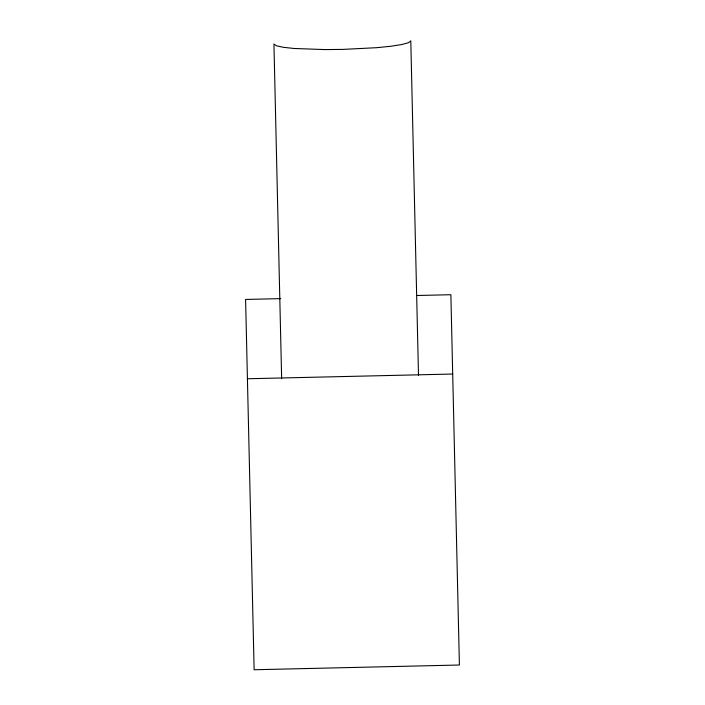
<?xml version="1.0" encoding="UTF-8"?>
<svg xmlns="http://www.w3.org/2000/svg" width="705" height="705" viewBox="0 0 705 705"><rect width="100%" height="100%" fill="white"/><g stroke="black" fill="none" stroke-linecap="round" stroke-linejoin="round"><path stroke-width="1.06" d="M280.722 298.638L245.596 299.44L254.126 669.75L459.404 665.018L450.874 294.716L416.849 295.501M247.42 378.761L452.707 374.029M418.506 375.553L410.795 40.837L408.503 42.705L401.709 44.547L390.87 46.248L376.726 47.684L342.533 49.412L324.811 49.579L294.1 48.478L283.19 47.279L276.316 45.746L273.937 43.992L281.648 378.708"/></g></svg>
